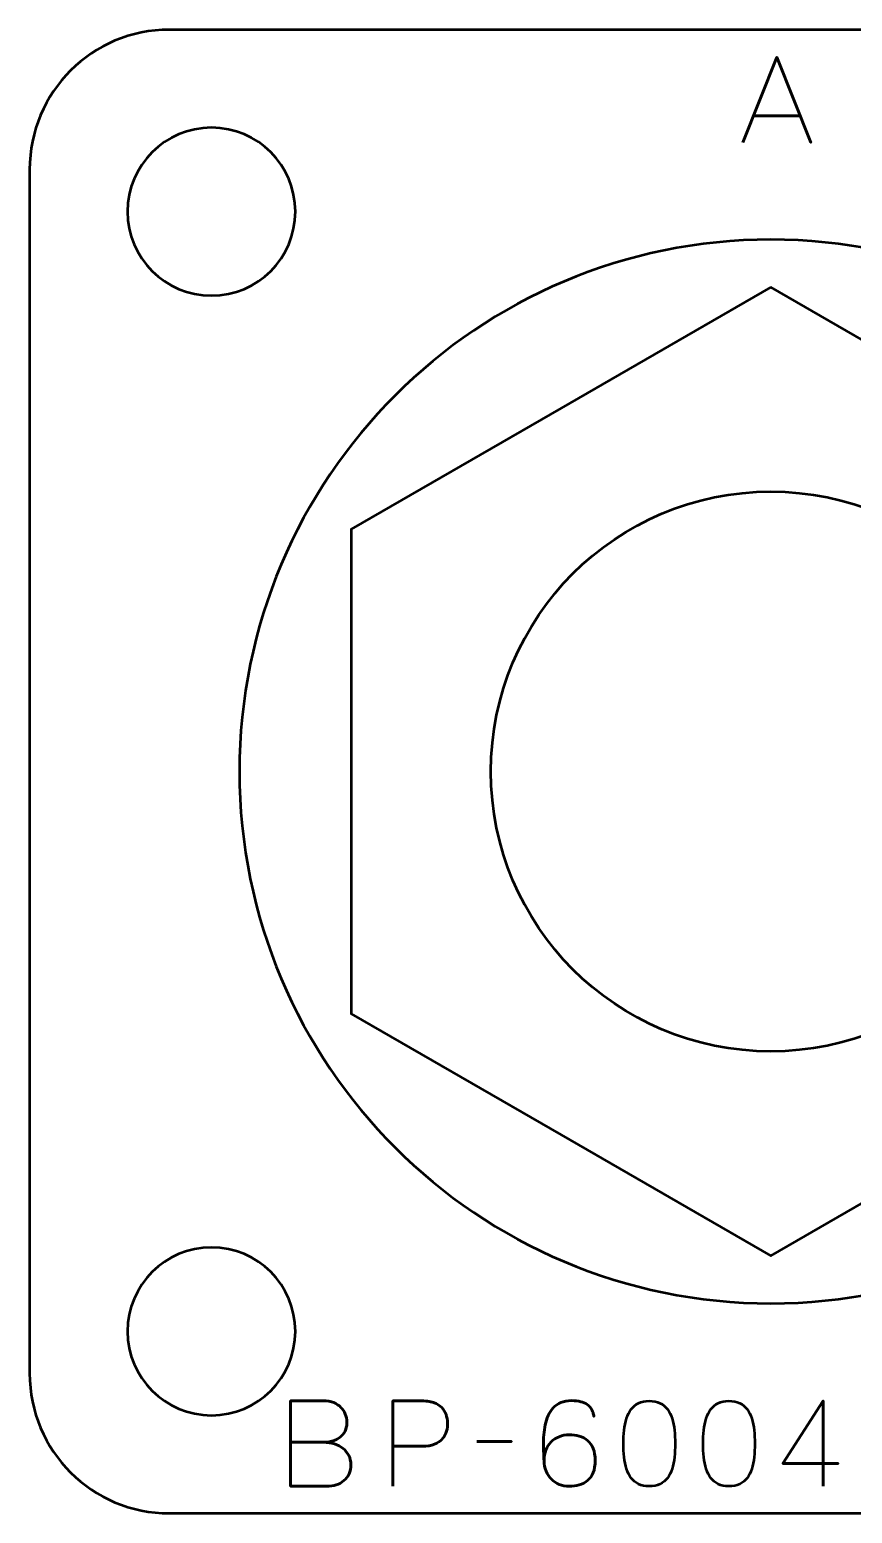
# Model space of a CAD drawing. Header units: centimetres. Extents: x -60.2 to 8, y -20.5 to 3.9.
# Drawn here: x -54.15 to -51.21, y -17.5 to -12.2 of the extents above; entities that cross this region are included whole.
import ezdxf

# ---------------------------------------------------------------- set-up
doc = ezdxf.new("R2010")
doc.units = ezdxf.units.CM
doc.header["$MEASUREMENT"] = 0
doc.layers.add('Layer 1', color=7, linetype='Continuous')

msp = doc.modelspace()

# ---------------------------------------------------------------- linework, layer by layer
at = {"layer": 'Layer 1', "color": 142, "lineweight": 53}
msp.add_ellipse((-51.5, -14.85), major_axis=(1.00075, 0), ratio=0.9992606, dxfattribs=at)
at = {"layer": 'Layer 1', "lineweight": 53}
for points, knots in [([(-53.64994, -12.19997), (-53.64994, -12.19997), (-49.35007, -12.19997), (-49.35007, -12.19997), (-49.35007, -12.19997), (-49.07293, -12.19997), (-48.84997, -12.42306), (-48.84997, -12.70006), (-48.84997, -12.70006), (-48.84997, -12.70006), (-48.84997, -16.99993), (-48.84997, -16.99993), (-48.84997, -16.99993), (-48.84997, -17.27707), (-49.07293, -17.50003), (-49.35007, -17.50003), (-49.35007, -17.50003), (-49.35007, -17.50003), (-53.64994, -17.50003), (-53.64994, -17.50003), (-53.64994, -17.50003), (-53.92694, -17.50003), (-54.15003, -17.27707), (-54.15003, -16.99993), (-54.15003, -16.99993), (-54.15003, -16.99993), (-54.15003, -12.70006), (-54.15003, -12.70006), (-54.15003, -12.70006), (-54.15003, -12.42306), (-53.92694, -12.19997), (-53.64994, -12.19997)], [0, 0, 0, 0, 0.125, 0.125, 0.125, 0.125, 0.25, 0.25, 0.25, 0.25, 0.375, 0.375, 0.375, 0.375, 0.5, 0.5, 0.5, 0.5, 0.625, 0.625, 0.625, 0.625, 0.75, 0.75, 0.75, 0.75, 0.875, 0.875, 0.875, 0.875, 1, 1, 1, 1]), ([(-53.2, -12.85), (-53.2, -13.01577), (-53.33423, -13.15), (-53.50001, -13.15), (-53.50001, -13.15), (-53.66567, -13.15), (-53.80001, -13.01577), (-53.80001, -12.85), (-53.80001, -12.85), (-53.80001, -12.68433), (-53.66567, -12.54999), (-53.50001, -12.54999), (-53.50001, -12.54999), (-53.33423, -12.54999), (-53.2, -12.68433), (-53.2, -12.85)], [0, 0, 0, 0, 0.25, 0.25, 0.25, 0.25, 0.5, 0.5, 0.5, 0.5, 0.75, 0.75, 0.75, 0.75, 1, 1, 1, 1]), ([(-53.2, -16.85), (-53.2, -17.01567), (-53.33423, -17.15), (-53.50001, -17.15), (-53.50001, -17.15), (-53.66567, -17.15), (-53.80001, -17.01567), (-53.80001, -16.85), (-53.80001, -16.85), (-53.80001, -16.68437), (-53.66567, -16.55), (-53.50001, -16.55), (-53.50001, -16.55), (-53.33423, -16.55), (-53.2, -16.68437), (-53.2, -16.85)], [0, 0, 0, 0, 0.25, 0.25, 0.25, 0.25, 0.5, 0.5, 0.5, 0.5, 0.75, 0.75, 0.75, 0.75, 1, 1, 1, 1])]:
    msp.add_open_spline(points, degree=3, knots=knots, dxfattribs=at)
at = {"layer": 'Layer 1', "color": 30, "lineweight": 53}
for points, knots in [([(-51.60016, -12.60342), (-51.60016, -12.60342), (-51.47909, -12.2982), (-51.47909, -12.2982), (-51.47909, -12.2982), (-51.47909, -12.2982), (-51.35759, -12.60342), (-51.35759, -12.60342), (-51.35759, -12.60342), (-51.35759, -12.60342), (-51.47909, -12.2982), (-51.47909, -12.2982), (-51.47909, -12.2982), (-51.47909, -12.2982), (-51.60016, -12.60342), (-51.60016, -12.60342)], [0, 0, 0, 0, 0.25, 0.25, 0.25, 0.25, 0.5, 0.5, 0.5, 0.5, 0.75, 0.75, 0.75, 0.75, 1, 1, 1, 1]), ([(-51.56206, -12.50732), (-51.56206, -12.50732), (-51.39612, -12.50732), (-51.39612, -12.50732), (-51.39612, -12.50732), (-51.39612, -12.50732), (-51.56206, -12.50732), (-51.56206, -12.50732)], [0, 0, 0, 0, 0.5, 0.5, 0.5, 0.5, 1, 1, 1, 1]), ([(-53.2177, -17.24636), (-53.2177, -17.24636), (-53.10044, -17.24636), (-53.10044, -17.24636), (-53.10044, -17.24636), (-53.0852, -17.24629), (-53.07222, -17.24418), (-53.06128, -17.24001), (-53.06128, -17.24001), (-53.05041, -17.23592), (-53.0416, -17.23035), (-53.03475, -17.22336), (-53.03475, -17.22336), (-53.02791, -17.21638), (-53.02297, -17.20848), (-53.01986, -17.19973), (-53.01986, -17.19973), (-53.01683, -17.19105), (-53.01542, -17.18202), (-53.01577, -17.17271), (-53.01577, -17.17271), (-53.0162, -17.16339), (-53.01817, -17.15436), (-53.0217, -17.14554), (-53.0217, -17.14554), (-53.02516, -17.13672), (-53.03038, -17.12875), (-53.03722, -17.12162), (-53.03722, -17.12162), (-53.04406, -17.1145), (-53.0526, -17.10885), (-53.06297, -17.10469), (-53.06297, -17.10469), (-53.07335, -17.10046), (-53.08555, -17.09827), (-53.09959, -17.0982), (-53.09959, -17.0982), (-53.09959, -17.0982), (-53.2177, -17.0982), (-53.2177, -17.0982), (-53.2177, -17.0982), (-53.2177, -17.0982), (-53.2177, -17.40342), (-53.2177, -17.40342), (-53.2177, -17.40342), (-53.2177, -17.40342), (-53.08774, -17.40342), (-53.08774, -17.40342), (-53.08774, -17.40342), (-53.0756, -17.40342), (-53.06431, -17.40166), (-53.05387, -17.3982), (-53.05387, -17.3982), (-53.04343, -17.39467), (-53.03433, -17.38966), (-53.02643, -17.38296), (-53.02643, -17.38296), (-53.01859, -17.37633), (-53.01246, -17.36828), (-53.00808, -17.35876), (-53.00808, -17.35876), (-53.00371, -17.34923), (-53.00145, -17.33844), (-53.00138, -17.32637), (-53.00138, -17.32637), (-53.00166, -17.31424), (-53.0042, -17.3033), (-53.00907, -17.2935), (-53.00907, -17.2935), (-53.01394, -17.28369), (-53.02071, -17.27529), (-53.02946, -17.26824), (-53.02946, -17.26824), (-53.03821, -17.26125), (-53.04865, -17.25582), (-53.06065, -17.25208), (-53.06065, -17.25208), (-53.07264, -17.24834), (-53.0859, -17.24644), (-53.10044, -17.24636), (-53.10044, -17.24636), (-53.0859, -17.24644), (-53.07264, -17.24834), (-53.06065, -17.25208), (-53.06065, -17.25208), (-53.04865, -17.25582), (-53.03821, -17.26125), (-53.02946, -17.26824), (-53.02946, -17.26824), (-53.02071, -17.27529), (-53.01394, -17.28369), (-53.00907, -17.2935), (-53.00907, -17.2935), (-53.0042, -17.3033), (-53.00166, -17.31424), (-53.00138, -17.32637), (-53.00138, -17.32637), (-53.00145, -17.33844), (-53.00371, -17.34923), (-53.00808, -17.35876), (-53.00808, -17.35876), (-53.01246, -17.36828), (-53.01859, -17.37633), (-53.02643, -17.38296), (-53.02643, -17.38296), (-53.03433, -17.38966), (-53.04343, -17.39467), (-53.05387, -17.3982), (-53.05387, -17.3982), (-53.06431, -17.40166), (-53.0756, -17.40342), (-53.08774, -17.40342), (-53.08774, -17.40342), (-53.08774, -17.40342), (-53.2177, -17.40342), (-53.2177, -17.40342), (-53.2177, -17.40342), (-53.2177, -17.40342), (-53.2177, -17.0982), (-53.2177, -17.0982), (-53.2177, -17.0982), (-53.2177, -17.0982), (-53.09959, -17.0982), (-53.09959, -17.0982), (-53.09959, -17.0982), (-53.08555, -17.09827), (-53.07335, -17.10046), (-53.06297, -17.10469), (-53.06297, -17.10469), (-53.0526, -17.10885), (-53.04406, -17.1145), (-53.03722, -17.12162), (-53.03722, -17.12162), (-53.03038, -17.12875), (-53.02516, -17.13672), (-53.0217, -17.14554), (-53.0217, -17.14554), (-53.01817, -17.15436), (-53.0162, -17.16339), (-53.01577, -17.17271), (-53.01577, -17.17271), (-53.01542, -17.18202), (-53.01683, -17.19105), (-53.01986, -17.19973), (-53.01986, -17.19973), (-53.02297, -17.20848), (-53.02791, -17.21638), (-53.03475, -17.22336), (-53.03475, -17.22336), (-53.0416, -17.23035), (-53.05041, -17.23592), (-53.06128, -17.24001), (-53.06128, -17.24001), (-53.07222, -17.24418), (-53.0852, -17.24629), (-53.10044, -17.24636), (-53.10044, -17.24636), (-53.10044, -17.24636), (-53.2177, -17.24636), (-53.2177, -17.24636)], [0, 0, 0, 0, 0.025, 0.025, 0.025, 0.025, 0.05, 0.05, 0.05, 0.05, 0.075, 0.075, 0.075, 0.075, 0.1, 0.1, 0.1, 0.1, 0.125, 0.125, 0.125, 0.125, 0.15, 0.15, 0.15, 0.15, 0.175, 0.175, 0.175, 0.175, 0.2, 0.2, 0.2, 0.2, 0.225, 0.225, 0.225, 0.225, 0.25, 0.25, 0.25, 0.25, 0.275, 0.275, 0.275, 0.275, 0.3, 0.3, 0.3, 0.3, 0.325, 0.325, 0.325, 0.325, 0.35, 0.35, 0.35, 0.35, 0.375, 0.375, 0.375, 0.375, 0.4, 0.4, 0.4, 0.4, 0.425, 0.425, 0.425, 0.425, 0.45, 0.45, 0.45, 0.45, 0.475, 0.475, 0.475, 0.475, 0.5, 0.5, 0.5, 0.5, 0.525, 0.525, 0.525, 0.525, 0.55, 0.55, 0.55, 0.55, 0.575, 0.575, 0.575, 0.575, 0.6, 0.6, 0.6, 0.6, 0.625, 0.625, 0.625, 0.625, 0.65, 0.65, 0.65, 0.65, 0.675, 0.675, 0.675, 0.675, 0.7, 0.7, 0.7, 0.7, 0.725, 0.725, 0.725, 0.725, 0.75, 0.75, 0.75, 0.75, 0.775, 0.775, 0.775, 0.775, 0.8, 0.8, 0.8, 0.8, 0.825, 0.825, 0.825, 0.825, 0.85, 0.85, 0.85, 0.85, 0.875, 0.875, 0.875, 0.875, 0.9, 0.9, 0.9, 0.9, 0.925, 0.925, 0.925, 0.925, 0.95, 0.95, 0.95, 0.95, 0.975, 0.975, 0.975, 0.975, 1, 1, 1, 1]), ([(-52.85152, -17.40342), (-52.85152, -17.40342), (-52.85152, -17.0982), (-52.85152, -17.0982), (-52.85152, -17.0982), (-52.85152, -17.0982), (-52.75415, -17.0982), (-52.75415, -17.0982), (-52.75415, -17.0982), (-52.73468, -17.09827), (-52.71867, -17.10046), (-52.70604, -17.10469), (-52.70604, -17.10469), (-52.69348, -17.10885), (-52.6836, -17.11464), (-52.67647, -17.12198), (-52.67647, -17.12198), (-52.66935, -17.12924), (-52.66427, -17.13757), (-52.66116, -17.14695), (-52.66116, -17.14695), (-52.65813, -17.15634), (-52.65637, -17.16614), (-52.65594, -17.17652), (-52.65594, -17.17652), (-52.65545, -17.18689), (-52.65665, -17.19705), (-52.65947, -17.20692), (-52.65947, -17.20692), (-52.66236, -17.2168), (-52.66723, -17.22576), (-52.67422, -17.23381), (-52.67422, -17.23381), (-52.68113, -17.24185), (-52.69051, -17.24827), (-52.7023, -17.253), (-52.7023, -17.253), (-52.71408, -17.25779), (-52.72868, -17.26019), (-52.74611, -17.26033), (-52.74611, -17.26033), (-52.74611, -17.26033), (-52.85152, -17.26033), (-52.85152, -17.26033), (-52.85152, -17.26033), (-52.85152, -17.26033), (-52.74611, -17.26033), (-52.74611, -17.26033), (-52.74611, -17.26033), (-52.72904, -17.26019), (-52.71457, -17.25779), (-52.70286, -17.253), (-52.70286, -17.253), (-52.69108, -17.24827), (-52.68169, -17.24185), (-52.67464, -17.23381), (-52.67464, -17.23381), (-52.66765, -17.22576), (-52.66264, -17.2168), (-52.65968, -17.20692), (-52.65968, -17.20692), (-52.65672, -17.19705), (-52.65545, -17.18689), (-52.65594, -17.17652), (-52.65594, -17.17652), (-52.65637, -17.16614), (-52.65813, -17.15634), (-52.6613, -17.14695), (-52.6613, -17.14695), (-52.66441, -17.13757), (-52.66963, -17.12924), (-52.67676, -17.12198), (-52.67676, -17.12198), (-52.68395, -17.11464), (-52.69383, -17.10885), (-52.70639, -17.10469), (-52.70639, -17.10469), (-52.71902, -17.10046), (-52.73489, -17.09827), (-52.75415, -17.0982), (-52.75415, -17.0982), (-52.75415, -17.0982), (-52.85152, -17.0982), (-52.85152, -17.0982), (-52.85152, -17.0982), (-52.85152, -17.0982), (-52.85152, -17.40342), (-52.85152, -17.40342)], [0, 0, 0, 0, 0.0454545, 0.0454545, 0.0454545, 0.0454545, 0.0909091, 0.0909091, 0.0909091, 0.0909091, 0.1363636, 0.1363636, 0.1363636, 0.1363636, 0.1818182, 0.1818182, 0.1818182, 0.1818182, 0.2272727, 0.2272727, 0.2272727, 0.2272727, 0.2727273, 0.2727273, 0.2727273, 0.2727273, 0.3181818, 0.3181818, 0.3181818, 0.3181818, 0.3636364, 0.3636364, 0.3636364, 0.3636364, 0.4090909, 0.4090909, 0.4090909, 0.4090909, 0.4545455, 0.4545455, 0.4545455, 0.4545455, 0.5, 0.5, 0.5, 0.5, 0.5454545, 0.5454545, 0.5454545, 0.5454545, 0.5909091, 0.5909091, 0.5909091, 0.5909091, 0.6363636, 0.6363636, 0.6363636, 0.6363636, 0.6818182, 0.6818182, 0.6818182, 0.6818182, 0.7272727, 0.7272727, 0.7272727, 0.7272727, 0.7727273, 0.7727273, 0.7727273, 0.7727273, 0.8181818, 0.8181818, 0.8181818, 0.8181818, 0.8636364, 0.8636364, 0.8636364, 0.8636364, 0.9090909, 0.9090909, 0.9090909, 0.9090909, 0.9545455, 0.9545455, 0.9545455, 0.9545455, 1, 1, 1, 1]), ([(-52.31093, -17.31156), (-52.31086, -17.29773), (-52.30861, -17.28524), (-52.30409, -17.27395), (-52.30409, -17.27395), (-52.29965, -17.26273), (-52.29337, -17.25307), (-52.28525, -17.24495), (-52.28525, -17.24495), (-52.27721, -17.23691), (-52.26768, -17.2307), (-52.25682, -17.22633), (-52.25682, -17.22633), (-52.24595, -17.22195), (-52.23403, -17.21977), (-52.22119, -17.21969), (-52.22119, -17.21969), (-52.20828, -17.21962), (-52.19621, -17.22125), (-52.18499, -17.22449), (-52.18499, -17.22449), (-52.17377, -17.22767), (-52.16397, -17.23289), (-52.15543, -17.24009), (-52.15543, -17.24009), (-52.14689, -17.24721), (-52.14019, -17.25667), (-52.13539, -17.26845), (-52.13539, -17.26845), (-52.1306, -17.28023), (-52.12813, -17.29455), (-52.12806, -17.31156), (-52.12806, -17.31156), (-52.12813, -17.32856), (-52.1306, -17.34288), (-52.13539, -17.35467), (-52.13539, -17.35467), (-52.14019, -17.36645), (-52.14689, -17.3759), (-52.15543, -17.38303), (-52.15543, -17.38303), (-52.16397, -17.39023), (-52.17377, -17.39545), (-52.18499, -17.39862), (-52.18499, -17.39862), (-52.19621, -17.40187), (-52.20828, -17.40349), (-52.22119, -17.40342), (-52.22119, -17.40342), (-52.23403, -17.40335), (-52.24581, -17.40116), (-52.25661, -17.39679), (-52.25661, -17.39679), (-52.26733, -17.39241), (-52.27664, -17.3862), (-52.28462, -17.37809), (-52.28462, -17.37809), (-52.29259, -17.37005), (-52.29887, -17.36038), (-52.30338, -17.34909), (-52.30338, -17.34909), (-52.30797, -17.33787), (-52.31044, -17.32539), (-52.31093, -17.31156), (-52.31093, -17.31156), (-52.31122, -17.30457), (-52.31157, -17.29625), (-52.31206, -17.28658), (-52.31206, -17.28658), (-52.31256, -17.27684), (-52.31284, -17.26626), (-52.31291, -17.2549), (-52.31291, -17.2549), (-52.31298, -17.24347), (-52.31263, -17.23169), (-52.31171, -17.21962), (-52.31171, -17.21962), (-52.31086, -17.20749), (-52.30917, -17.19556), (-52.3067, -17.18378), (-52.3067, -17.18378), (-52.30423, -17.17207), (-52.3007, -17.16099), (-52.29605, -17.15062), (-52.29605, -17.15062), (-52.29139, -17.14025), (-52.28539, -17.13108), (-52.27798, -17.1231), (-52.27798, -17.1231), (-52.27051, -17.11513), (-52.2614, -17.10885), (-52.25061, -17.10427), (-52.25061, -17.10427), (-52.23981, -17.09975), (-52.22704, -17.09742), (-52.2123, -17.09735), (-52.2123, -17.09735), (-52.19946, -17.09742), (-52.18859, -17.09869), (-52.17956, -17.10116), (-52.17956, -17.10116), (-52.17053, -17.10363), (-52.16312, -17.10695), (-52.15719, -17.11104), (-52.15719, -17.11104), (-52.15134, -17.1152), (-52.14668, -17.11972), (-52.1433, -17.12473), (-52.1433, -17.12473), (-52.13991, -17.12967), (-52.13737, -17.13468), (-52.13582, -17.13969), (-52.13582, -17.13969), (-52.13419, -17.14469), (-52.13314, -17.14935), (-52.13271, -17.15366), (-52.13271, -17.15366), (-52.13314, -17.14935), (-52.13419, -17.14469), (-52.13582, -17.13969), (-52.13582, -17.13969), (-52.13737, -17.13468), (-52.13991, -17.12967), (-52.1433, -17.12473), (-52.1433, -17.12473), (-52.14668, -17.11972), (-52.15134, -17.1152), (-52.15719, -17.11104), (-52.15719, -17.11104), (-52.16312, -17.10695), (-52.17053, -17.10363), (-52.17956, -17.10116), (-52.17956, -17.10116), (-52.18859, -17.09869), (-52.19946, -17.09742), (-52.2123, -17.09735), (-52.2123, -17.09735), (-52.22704, -17.09742), (-52.23981, -17.09975), (-52.25061, -17.10427), (-52.25061, -17.10427), (-52.2614, -17.10885), (-52.27051, -17.11513), (-52.27798, -17.1231), (-52.27798, -17.1231), (-52.28539, -17.13108), (-52.29139, -17.14025), (-52.29605, -17.15062), (-52.29605, -17.15062), (-52.3007, -17.16099), (-52.30423, -17.17207), (-52.3067, -17.18378), (-52.3067, -17.18378), (-52.30917, -17.19556), (-52.31086, -17.20749), (-52.31171, -17.21962), (-52.31171, -17.21962), (-52.31263, -17.23169), (-52.31298, -17.24347), (-52.31291, -17.2549), (-52.31291, -17.2549), (-52.31284, -17.26626), (-52.31256, -17.27684), (-52.31206, -17.28658), (-52.31206, -17.28658), (-52.31157, -17.29625), (-52.31122, -17.30457), (-52.31093, -17.31156), (-52.31093, -17.31156), (-52.31044, -17.32539), (-52.30797, -17.33787), (-52.30338, -17.34909), (-52.30338, -17.34909), (-52.29887, -17.36038), (-52.29259, -17.37005), (-52.28462, -17.37809), (-52.28462, -17.37809), (-52.27664, -17.3862), (-52.26733, -17.39241), (-52.25661, -17.39679), (-52.25661, -17.39679), (-52.24581, -17.40116), (-52.23403, -17.40335), (-52.22119, -17.40342), (-52.22119, -17.40342), (-52.20828, -17.40349), (-52.19621, -17.40187), (-52.18499, -17.39862), (-52.18499, -17.39862), (-52.17377, -17.39545), (-52.16397, -17.39023), (-52.15543, -17.38303), (-52.15543, -17.38303), (-52.14689, -17.3759), (-52.14019, -17.36645), (-52.13539, -17.35467), (-52.13539, -17.35467), (-52.1306, -17.34288), (-52.12813, -17.32856), (-52.12806, -17.31156), (-52.12806, -17.31156), (-52.12813, -17.29455), (-52.1306, -17.28023), (-52.13539, -17.26845), (-52.13539, -17.26845), (-52.14019, -17.25667), (-52.14689, -17.24721), (-52.15543, -17.24009), (-52.15543, -17.24009), (-52.16397, -17.23289), (-52.17377, -17.22767), (-52.18499, -17.22449), (-52.18499, -17.22449), (-52.19621, -17.22125), (-52.20828, -17.21962), (-52.22119, -17.21969), (-52.22119, -17.21969), (-52.23403, -17.21977), (-52.24595, -17.22195), (-52.25682, -17.22633), (-52.25682, -17.22633), (-52.26768, -17.2307), (-52.27721, -17.23691), (-52.28525, -17.24495), (-52.28525, -17.24495), (-52.29337, -17.25307), (-52.29965, -17.26273), (-52.30409, -17.27395), (-52.30409, -17.27395), (-52.30861, -17.28524), (-52.31086, -17.29773), (-52.31093, -17.31156)], [0, 0, 0, 0, 0.0172414, 0.0172414, 0.0172414, 0.0172414, 0.0344828, 0.0344828, 0.0344828, 0.0344828, 0.0517241, 0.0517241, 0.0517241, 0.0517241, 0.0689655, 0.0689655, 0.0689655, 0.0689655, 0.0862069, 0.0862069, 0.0862069, 0.0862069, 0.1034483, 0.1034483, 0.1034483, 0.1034483, 0.1206897, 0.1206897, 0.1206897, 0.1206897, 0.137931, 0.137931, 0.137931, 0.137931, 0.1551724, 0.1551724, 0.1551724, 0.1551724, 0.1724138, 0.1724138, 0.1724138, 0.1724138, 0.1896552, 0.1896552, 0.1896552, 0.1896552, 0.2068966, 0.2068966, 0.2068966, 0.2068966, 0.2241379, 0.2241379, 0.2241379, 0.2241379, 0.2413793, 0.2413793, 0.2413793, 0.2413793, 0.2586207, 0.2586207, 0.2586207, 0.2586207, 0.2758621, 0.2758621, 0.2758621, 0.2758621, 0.2931034, 0.2931034, 0.2931034, 0.2931034, 0.3103448, 0.3103448, 0.3103448, 0.3103448, 0.3275862, 0.3275862, 0.3275862, 0.3275862, 0.3448276, 0.3448276, 0.3448276, 0.3448276, 0.362069, 0.362069, 0.362069, 0.362069, 0.3793103, 0.3793103, 0.3793103, 0.3793103, 0.3965517, 0.3965517, 0.3965517, 0.3965517, 0.4137931, 0.4137931, 0.4137931, 0.4137931, 0.4310345, 0.4310345, 0.4310345, 0.4310345, 0.4482759, 0.4482759, 0.4482759, 0.4482759, 0.4655172, 0.4655172, 0.4655172, 0.4655172, 0.4827586, 0.4827586, 0.4827586, 0.4827586, 0.5, 0.5, 0.5, 0.5, 0.5172414, 0.5172414, 0.5172414, 0.5172414, 0.5344828, 0.5344828, 0.5344828, 0.5344828, 0.5517241, 0.5517241, 0.5517241, 0.5517241, 0.5689655, 0.5689655, 0.5689655, 0.5689655, 0.5862069, 0.5862069, 0.5862069, 0.5862069, 0.6034483, 0.6034483, 0.6034483, 0.6034483, 0.6206897, 0.6206897, 0.6206897, 0.6206897, 0.637931, 0.637931, 0.637931, 0.637931, 0.6551724, 0.6551724, 0.6551724, 0.6551724, 0.6724138, 0.6724138, 0.6724138, 0.6724138, 0.6896552, 0.6896552, 0.6896552, 0.6896552, 0.7068966, 0.7068966, 0.7068966, 0.7068966, 0.7241379, 0.7241379, 0.7241379, 0.7241379, 0.7413793, 0.7413793, 0.7413793, 0.7413793, 0.7586207, 0.7586207, 0.7586207, 0.7586207, 0.7758621, 0.7758621, 0.7758621, 0.7758621, 0.7931034, 0.7931034, 0.7931034, 0.7931034, 0.8103448, 0.8103448, 0.8103448, 0.8103448, 0.8275862, 0.8275862, 0.8275862, 0.8275862, 0.8448276, 0.8448276, 0.8448276, 0.8448276, 0.862069, 0.862069, 0.862069, 0.862069, 0.8793103, 0.8793103, 0.8793103, 0.8793103, 0.8965517, 0.8965517, 0.8965517, 0.8965517, 0.9137931, 0.9137931, 0.9137931, 0.9137931, 0.9310345, 0.9310345, 0.9310345, 0.9310345, 0.9482759, 0.9482759, 0.9482759, 0.9482759, 0.9655172, 0.9655172, 0.9655172, 0.9655172, 0.9827586, 0.9827586, 0.9827586, 0.9827586, 1, 1, 1, 1]), ([(-51.93459, -17.40342), (-51.91978, -17.40335), (-51.90701, -17.40074), (-51.89635, -17.39566), (-51.89635, -17.39566), (-51.88577, -17.39058), (-51.87695, -17.38331), (-51.8699, -17.37407), (-51.8699, -17.37407), (-51.86291, -17.36476), (-51.85741, -17.35375), (-51.85332, -17.34105), (-51.85332, -17.34105), (-51.84929, -17.32835), (-51.8464, -17.31445), (-51.84478, -17.29921), (-51.84478, -17.29921), (-51.84308, -17.28397), (-51.84224, -17.26795), (-51.84231, -17.25102), (-51.84231, -17.25102), (-51.84224, -17.23416), (-51.84308, -17.21814), (-51.84478, -17.20297), (-51.84478, -17.20297), (-51.8464, -17.1878), (-51.84929, -17.17383), (-51.85332, -17.16113), (-51.85332, -17.16113), (-51.85741, -17.1485), (-51.86291, -17.1375), (-51.8699, -17.12811), (-51.8699, -17.12811), (-51.87695, -17.1188), (-51.88577, -17.11153), (-51.89635, -17.10645), (-51.89635, -17.10645), (-51.90701, -17.1013), (-51.91978, -17.09869), (-51.93459, -17.09862), (-51.93459, -17.09862), (-51.94941, -17.09869), (-51.96218, -17.1013), (-51.97284, -17.10645), (-51.97284, -17.10645), (-51.98342, -17.11153), (-51.99224, -17.1188), (-51.99929, -17.12811), (-51.99929, -17.12811), (-52.00628, -17.1375), (-52.01178, -17.1485), (-52.01587, -17.16113), (-52.01587, -17.16113), (-52.0199, -17.17383), (-52.02279, -17.1878), (-52.02441, -17.20297), (-52.02441, -17.20297), (-52.0261, -17.21814), (-52.02695, -17.23416), (-52.02688, -17.25102), (-52.02688, -17.25102), (-52.02695, -17.26795), (-52.0261, -17.28397), (-52.02441, -17.29921), (-52.02441, -17.29921), (-52.02279, -17.31445), (-52.0199, -17.32835), (-52.01587, -17.34105), (-52.01587, -17.34105), (-52.01178, -17.35375), (-52.00628, -17.36476), (-51.99929, -17.37407), (-51.99929, -17.37407), (-51.99224, -17.38331), (-51.98342, -17.39058), (-51.97284, -17.39566), (-51.97284, -17.39566), (-51.96218, -17.40074), (-51.94941, -17.40335), (-51.93459, -17.40342)], [0, 0, 0, 0, 0.05, 0.05, 0.05, 0.05, 0.1, 0.1, 0.1, 0.1, 0.15, 0.15, 0.15, 0.15, 0.2, 0.2, 0.2, 0.2, 0.25, 0.25, 0.25, 0.25, 0.3, 0.3, 0.3, 0.3, 0.35, 0.35, 0.35, 0.35, 0.4, 0.4, 0.4, 0.4, 0.45, 0.45, 0.45, 0.45, 0.5, 0.5, 0.5, 0.5, 0.55, 0.55, 0.55, 0.55, 0.6, 0.6, 0.6, 0.6, 0.65, 0.65, 0.65, 0.65, 0.7, 0.7, 0.7, 0.7, 0.75, 0.75, 0.75, 0.75, 0.8, 0.8, 0.8, 0.8, 0.85, 0.85, 0.85, 0.85, 0.9, 0.9, 0.9, 0.9, 0.95, 0.95, 0.95, 0.95, 1, 1, 1, 1]), ([(-51.93459, -17.40342), (-51.91978, -17.40335), (-51.90701, -17.40074), (-51.89635, -17.39566), (-51.89635, -17.39566), (-51.88577, -17.39058), (-51.87695, -17.38331), (-51.8699, -17.37407), (-51.8699, -17.37407), (-51.86291, -17.36476), (-51.85741, -17.35375), (-51.85332, -17.34105), (-51.85332, -17.34105), (-51.84929, -17.32835), (-51.8464, -17.31445), (-51.84478, -17.29921), (-51.84478, -17.29921), (-51.84308, -17.28397), (-51.84224, -17.26795), (-51.84231, -17.25102), (-51.84231, -17.25102), (-51.84224, -17.23416), (-51.84308, -17.21814), (-51.84478, -17.20297), (-51.84478, -17.20297), (-51.8464, -17.1878), (-51.84929, -17.17383), (-51.85332, -17.16113), (-51.85332, -17.16113), (-51.85741, -17.1485), (-51.86291, -17.1375), (-51.8699, -17.12811), (-51.8699, -17.12811), (-51.87695, -17.1188), (-51.88577, -17.11153), (-51.89635, -17.10645), (-51.89635, -17.10645), (-51.90701, -17.1013), (-51.91978, -17.09869), (-51.93459, -17.09862), (-51.93459, -17.09862), (-51.94941, -17.09869), (-51.96218, -17.1013), (-51.97284, -17.10645), (-51.97284, -17.10645), (-51.98342, -17.11153), (-51.99224, -17.1188), (-51.99929, -17.12811), (-51.99929, -17.12811), (-52.00628, -17.1375), (-52.01178, -17.1485), (-52.01587, -17.16113), (-52.01587, -17.16113), (-52.0199, -17.17383), (-52.02279, -17.1878), (-52.02441, -17.20297), (-52.02441, -17.20297), (-52.0261, -17.21814), (-52.02695, -17.23416), (-52.02688, -17.25102), (-52.02688, -17.25102), (-52.02695, -17.26795), (-52.0261, -17.28397), (-52.02441, -17.29921), (-52.02441, -17.29921), (-52.02279, -17.31445), (-52.0199, -17.32835), (-52.01587, -17.34105), (-52.01587, -17.34105), (-52.01178, -17.35375), (-52.00628, -17.36476), (-51.99929, -17.37407), (-51.99929, -17.37407), (-51.99224, -17.38331), (-51.98342, -17.39058), (-51.97284, -17.39566), (-51.97284, -17.39566), (-51.96218, -17.40074), (-51.94941, -17.40335), (-51.93459, -17.40342)], [0, 0, 0, 0, 0.05, 0.05, 0.05, 0.05, 0.1, 0.1, 0.1, 0.1, 0.15, 0.15, 0.15, 0.15, 0.2, 0.2, 0.2, 0.2, 0.25, 0.25, 0.25, 0.25, 0.3, 0.3, 0.3, 0.3, 0.35, 0.35, 0.35, 0.35, 0.4, 0.4, 0.4, 0.4, 0.45, 0.45, 0.45, 0.45, 0.5, 0.5, 0.5, 0.5, 0.55, 0.55, 0.55, 0.55, 0.6, 0.6, 0.6, 0.6, 0.65, 0.65, 0.65, 0.65, 0.7, 0.7, 0.7, 0.7, 0.75, 0.75, 0.75, 0.75, 0.8, 0.8, 0.8, 0.8, 0.85, 0.85, 0.85, 0.85, 0.9, 0.9, 0.9, 0.9, 0.95, 0.95, 0.95, 0.95, 1, 1, 1, 1]), ([(-51.64969, -17.40342), (-51.63488, -17.40335), (-51.62211, -17.40074), (-51.61145, -17.39566), (-51.61145, -17.39566), (-51.60087, -17.39058), (-51.59205, -17.38331), (-51.585, -17.37407), (-51.585, -17.37407), (-51.57801, -17.36476), (-51.57251, -17.35375), (-51.56842, -17.34105), (-51.56842, -17.34105), (-51.56439, -17.32835), (-51.5615, -17.31445), (-51.55988, -17.29921), (-51.55988, -17.29921), (-51.55818, -17.28397), (-51.55734, -17.26795), (-51.55741, -17.25102), (-51.55741, -17.25102), (-51.55734, -17.23416), (-51.55818, -17.21814), (-51.55988, -17.20297), (-51.55988, -17.20297), (-51.5615, -17.1878), (-51.56439, -17.17383), (-51.56842, -17.16113), (-51.56842, -17.16113), (-51.57251, -17.1485), (-51.57801, -17.1375), (-51.585, -17.12811), (-51.585, -17.12811), (-51.59205, -17.1188), (-51.60087, -17.11153), (-51.61145, -17.10645), (-51.61145, -17.10645), (-51.62211, -17.1013), (-51.63488, -17.09869), (-51.64969, -17.09862), (-51.64969, -17.09862), (-51.66451, -17.09869), (-51.67728, -17.1013), (-51.68794, -17.10645), (-51.68794, -17.10645), (-51.69852, -17.11153), (-51.70734, -17.1188), (-51.71439, -17.12811), (-51.71439, -17.12811), (-51.72138, -17.1375), (-51.72688, -17.1485), (-51.73097, -17.16113), (-51.73097, -17.16113), (-51.735, -17.17383), (-51.73789, -17.1878), (-51.73951, -17.20297), (-51.73951, -17.20297), (-51.7412, -17.21814), (-51.74205, -17.23416), (-51.74198, -17.25102), (-51.74198, -17.25102), (-51.74205, -17.26795), (-51.7412, -17.28397), (-51.73951, -17.29921), (-51.73951, -17.29921), (-51.73789, -17.31445), (-51.735, -17.32835), (-51.73097, -17.34105), (-51.73097, -17.34105), (-51.72688, -17.35375), (-51.72138, -17.36476), (-51.71439, -17.37407), (-51.71439, -17.37407), (-51.70734, -17.38331), (-51.69852, -17.39058), (-51.68794, -17.39566), (-51.68794, -17.39566), (-51.67728, -17.40074), (-51.66451, -17.40335), (-51.64969, -17.40342)], [0, 0, 0, 0, 0.05, 0.05, 0.05, 0.05, 0.1, 0.1, 0.1, 0.1, 0.15, 0.15, 0.15, 0.15, 0.2, 0.2, 0.2, 0.2, 0.25, 0.25, 0.25, 0.25, 0.3, 0.3, 0.3, 0.3, 0.35, 0.35, 0.35, 0.35, 0.4, 0.4, 0.4, 0.4, 0.45, 0.45, 0.45, 0.45, 0.5, 0.5, 0.5, 0.5, 0.55, 0.55, 0.55, 0.55, 0.6, 0.6, 0.6, 0.6, 0.65, 0.65, 0.65, 0.65, 0.7, 0.7, 0.7, 0.7, 0.75, 0.75, 0.75, 0.75, 0.8, 0.8, 0.8, 0.8, 0.85, 0.85, 0.85, 0.85, 0.9, 0.9, 0.9, 0.9, 0.95, 0.95, 0.95, 0.95, 1, 1, 1, 1]), ([(-51.64969, -17.40342), (-51.63488, -17.40335), (-51.62211, -17.40074), (-51.61145, -17.39566), (-51.61145, -17.39566), (-51.60087, -17.39058), (-51.59205, -17.38331), (-51.585, -17.37407), (-51.585, -17.37407), (-51.57801, -17.36476), (-51.57251, -17.35375), (-51.56842, -17.34105), (-51.56842, -17.34105), (-51.56439, -17.32835), (-51.5615, -17.31445), (-51.55988, -17.29921), (-51.55988, -17.29921), (-51.55818, -17.28397), (-51.55734, -17.26795), (-51.55741, -17.25102), (-51.55741, -17.25102), (-51.55734, -17.23416), (-51.55818, -17.21814), (-51.55988, -17.20297), (-51.55988, -17.20297), (-51.5615, -17.1878), (-51.56439, -17.17383), (-51.56842, -17.16113), (-51.56842, -17.16113), (-51.57251, -17.1485), (-51.57801, -17.1375), (-51.585, -17.12811), (-51.585, -17.12811), (-51.59205, -17.1188), (-51.60087, -17.11153), (-51.61145, -17.10645), (-51.61145, -17.10645), (-51.62211, -17.1013), (-51.63488, -17.09869), (-51.64969, -17.09862), (-51.64969, -17.09862), (-51.66451, -17.09869), (-51.67728, -17.1013), (-51.68794, -17.10645), (-51.68794, -17.10645), (-51.69852, -17.11153), (-51.70734, -17.1188), (-51.71439, -17.12811), (-51.71439, -17.12811), (-51.72138, -17.1375), (-51.72688, -17.1485), (-51.73097, -17.16113), (-51.73097, -17.16113), (-51.735, -17.17383), (-51.73789, -17.1878), (-51.73951, -17.20297), (-51.73951, -17.20297), (-51.7412, -17.21814), (-51.74205, -17.23416), (-51.74198, -17.25102), (-51.74198, -17.25102), (-51.74205, -17.26795), (-51.7412, -17.28397), (-51.73951, -17.29921), (-51.73951, -17.29921), (-51.73789, -17.31445), (-51.735, -17.32835), (-51.73097, -17.34105), (-51.73097, -17.34105), (-51.72688, -17.35375), (-51.72138, -17.36476), (-51.71439, -17.37407), (-51.71439, -17.37407), (-51.70734, -17.38331), (-51.69852, -17.39058), (-51.68794, -17.39566), (-51.68794, -17.39566), (-51.67728, -17.40074), (-51.66451, -17.40335), (-51.64969, -17.40342)], [0, 0, 0, 0, 0.05, 0.05, 0.05, 0.05, 0.1, 0.1, 0.1, 0.1, 0.15, 0.15, 0.15, 0.15, 0.2, 0.2, 0.2, 0.2, 0.25, 0.25, 0.25, 0.25, 0.3, 0.3, 0.3, 0.3, 0.35, 0.35, 0.35, 0.35, 0.4, 0.4, 0.4, 0.4, 0.45, 0.45, 0.45, 0.45, 0.5, 0.5, 0.5, 0.5, 0.55, 0.55, 0.55, 0.55, 0.6, 0.6, 0.6, 0.6, 0.65, 0.65, 0.65, 0.65, 0.7, 0.7, 0.7, 0.7, 0.75, 0.75, 0.75, 0.75, 0.8, 0.8, 0.8, 0.8, 0.85, 0.85, 0.85, 0.85, 0.9, 0.9, 0.9, 0.9, 0.95, 0.95, 0.95, 0.95, 1, 1, 1, 1]), ([(-51.31315, -17.40342), (-51.31315, -17.40342), (-51.31315, -17.0982), (-51.31315, -17.0982), (-51.31315, -17.0982), (-51.31315, -17.0982), (-51.45708, -17.32214), (-51.45708, -17.32214), (-51.45708, -17.32214), (-51.45708, -17.32214), (-51.25896, -17.32214), (-51.25896, -17.32214), (-51.25896, -17.32214), (-51.25896, -17.32214), (-51.45708, -17.32214), (-51.45708, -17.32214), (-51.45708, -17.32214), (-51.45708, -17.32214), (-51.31315, -17.0982), (-51.31315, -17.0982), (-51.31315, -17.0982), (-51.31315, -17.0982), (-51.31315, -17.40342), (-51.31315, -17.40342)], [0, 0, 0, 0, 0.1666667, 0.1666667, 0.1666667, 0.1666667, 0.3333333, 0.3333333, 0.3333333, 0.3333333, 0.5, 0.5, 0.5, 0.5, 0.6666667, 0.6666667, 0.6666667, 0.6666667, 0.8333333, 0.8333333, 0.8333333, 0.8333333, 1, 1, 1, 1]), ([(-52.55096, -17.24382), (-52.55096, -17.24382), (-52.42777, -17.24382), (-52.42777, -17.24382), (-52.42777, -17.24382), (-52.42777, -17.24382), (-52.55096, -17.24382), (-52.55096, -17.24382)], [0, 0, 0, 0, 0.5, 0.5, 0.5, 0.5, 1, 1, 1, 1])]:
    msp.add_open_spline(points, degree=3, knots=knots, dxfattribs=at)
at = {"layer": 'Layer 1', "color": 250, "lineweight": 53}
msp.add_open_spline([(-51.5, -12.95), (-50.45082, -12.95), (-49.6, -13.80082), (-49.6, -14.85), (-49.6, -14.85), (-49.6, -15.89918), (-50.45082, -16.75), (-51.5, -16.75), (-51.5, -16.75), (-52.54918, -16.75), (-53.4, -15.89918), (-53.4, -14.85), (-53.4, -14.85), (-53.4, -13.80082), (-52.54918, -12.95), (-51.5, -12.95)], degree=3, knots=[0, 0, 0, 0, 0.25, 0.25, 0.25, 0.25, 0.5, 0.5, 0.5, 0.5, 0.75, 0.75, 0.75, 0.75, 1, 1, 1, 1], dxfattribs=at)
at = {"layer": 'Layer 1', "color": 142, "lineweight": 53}
msp.add_open_spline([(-51.5, -13.11924), (-51.5, -13.11924), (-50.75, -13.55193), (-50.75, -13.55193), (-50.75, -13.55193), (-50.75, -13.55193), (-50, -13.98462), (-50, -13.98462), (-50, -13.98462), (-50, -13.98462), (-50, -14.85), (-50, -14.85), (-50, -14.85), (-50, -14.85), (-50, -15.71538), (-50, -15.71538), (-50, -15.71538), (-50, -15.71538), (-50.75, -16.14807), (-50.75, -16.14807), (-50.75, -16.14807), (-50.75, -16.14807), (-51.5, -16.58076), (-51.5, -16.58076), (-51.5, -16.58076), (-51.5, -16.58076), (-52.25, -16.14807), (-52.25, -16.14807), (-52.25, -16.14807), (-52.25, -16.14807), (-53, -15.71538), (-53, -15.71538), (-53, -15.71538), (-53, -15.71538), (-53, -14.85), (-53, -14.85), (-53, -14.85), (-53, -14.85), (-53, -13.98462), (-53, -13.98462), (-53, -13.98462), (-53, -13.98462), (-52.25, -13.55193), (-52.25, -13.55193), (-52.25, -13.55193), (-52.25, -13.55193), (-51.5, -13.11924), (-51.5, -13.11924)], degree=3, knots=[0, 0, 0, 0, 0.0833333, 0.0833333, 0.0833333, 0.0833333, 0.1666667, 0.1666667, 0.1666667, 0.1666667, 0.25, 0.25, 0.25, 0.25, 0.3333333, 0.3333333, 0.3333333, 0.3333333, 0.4166667, 0.4166667, 0.4166667, 0.4166667, 0.5, 0.5, 0.5, 0.5, 0.5833333, 0.5833333, 0.5833333, 0.5833333, 0.6666667, 0.6666667, 0.6666667, 0.6666667, 0.75, 0.75, 0.75, 0.75, 0.8333333, 0.8333333, 0.8333333, 0.8333333, 0.9166667, 0.9166667, 0.9166667, 0.9166667, 1, 1, 1, 1], dxfattribs=at)

doc.saveas('drawing.dxf')
